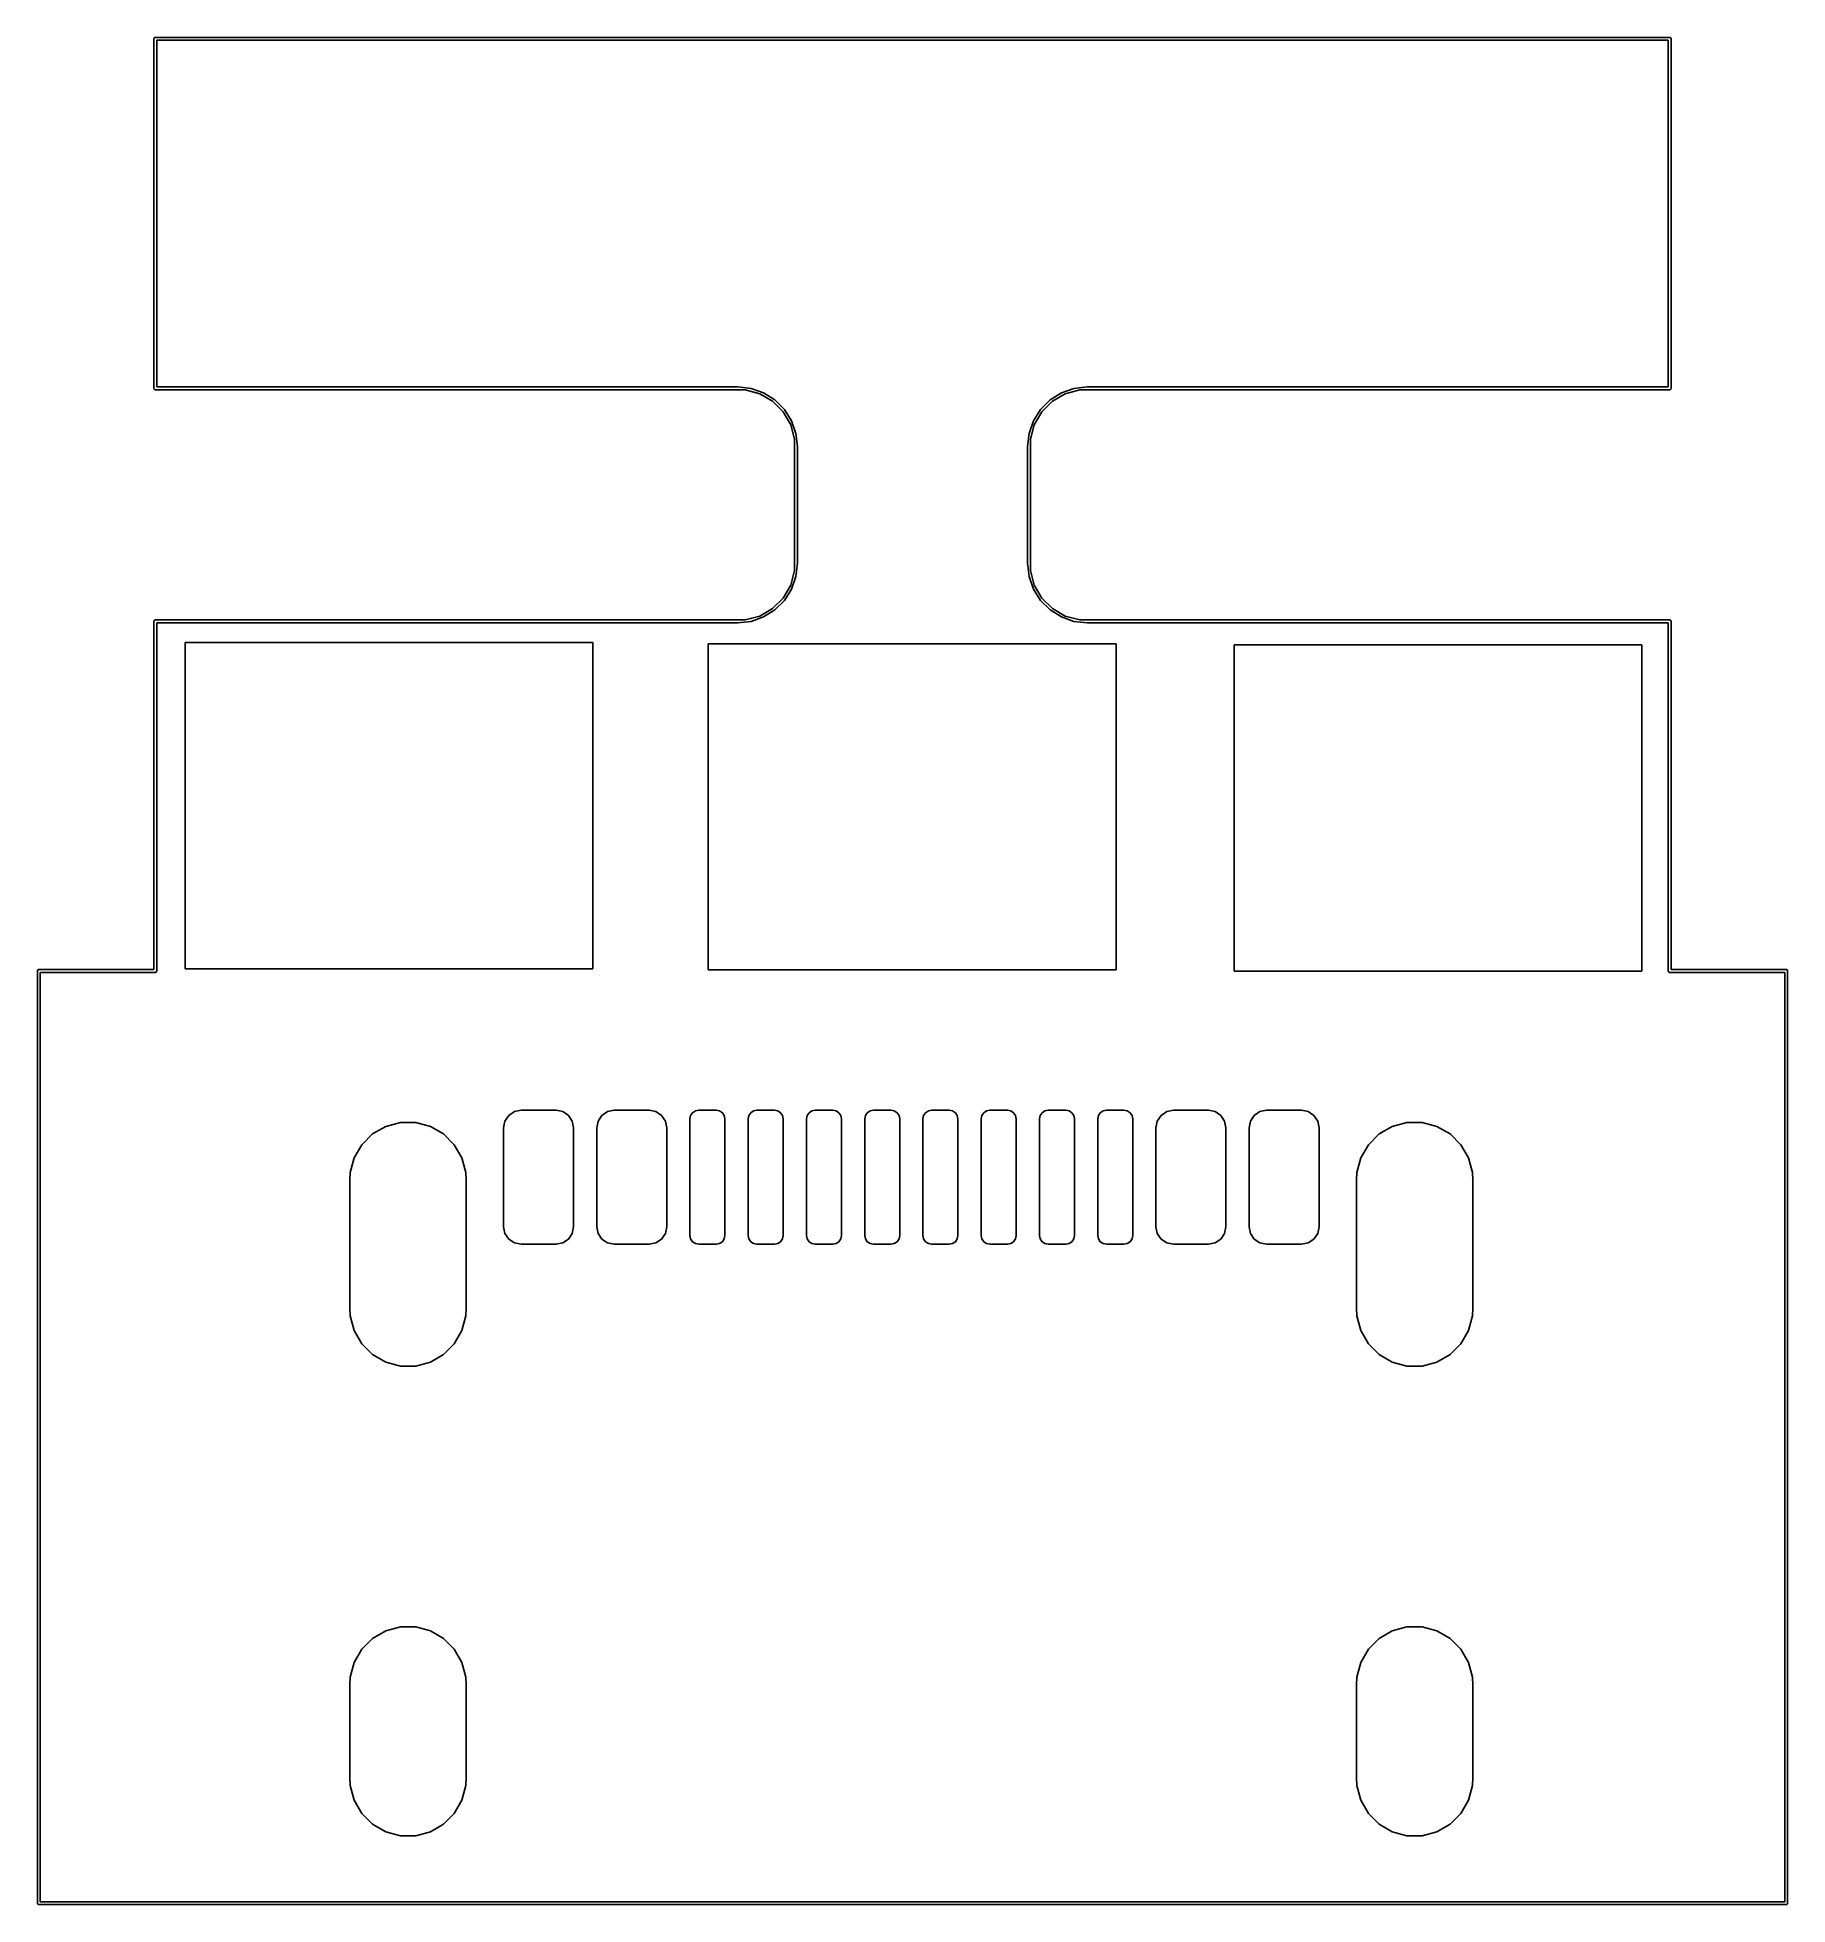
# Model space of a CAD drawing. Extents: x 133.2 to 148.2, y -114.2 to -98.2.
import ezdxf

# ---------------------------------------------------------------- set-up
doc = ezdxf.new("R2010")
doc.units = 0
doc.layers.add('BLACK', color=7, linetype='CONTINUOUS')

msp = doc.modelspace()

# ---------------------------------------------------------------- linework, layer by layer
at = {"layer": 'BLACK', "linetype": 'CONTINUOUS'}
for p, q in [((134.1665, -98.22), (134.167452, -98.215216)), ((134.1665, -101.22), (134.1665, -98.22)), ((134.167452, -98.215216), (134.174216, -98.208452)), ((134.174216, -98.208452), (134.179, -98.2075)), ((134.179, -98.2075), (147.179, -98.2075)), ((134.1915, -98.2325), (134.1915, -101.2075)), ((147.1665, -98.2325), (134.1915, -98.2325)), ((147.1665, -101.2075), (147.1665, -98.2325)), ((147.179, -98.2075), (147.183784, -98.208452)), ((147.183784, -98.208452), (147.190548, -98.215216)), ((147.190548, -98.215216), (147.1915, -98.22)), ((147.1915, -98.22), (147.1915, -101.22)), ((134.167452, -101.224784), (134.1665, -101.22)), ((134.174216, -101.231548), (134.167452, -101.224784)), ((134.179, -101.2325), (134.174216, -101.231548)), ((139.179, -101.2325), (134.179, -101.2325)), ((134.1915, -101.2075), (139.179, -101.2075)), ((139.179, -101.2075), (139.293042, -101.220349)), ((139.243181, -101.2325), (139.179, -101.2325)), ((139.367168, -101.265722), (139.243181, -101.2325)), ((139.293042, -101.220349), (139.401365, -101.258253)), ((139.478332, -101.329903), (139.367168, -101.265722)), ((139.401365, -101.258253), (139.498539, -101.319311)), ((141.859461, -101.319311), (141.956635, -101.258253)), ((141.990832, -101.265722), (141.879668, -101.329903)), ((141.956635, -101.258253), (142.064958, -101.220349)), ((142.114819, -101.2325), (141.990832, -101.265722)), ((142.064958, -101.220349), (142.179, -101.2075)), ((142.179, -101.2325), (142.114819, -101.2325)), ((142.179, -101.2075), (147.1665, -101.2075)), ((147.179, -101.2325), (142.179, -101.2325)), ((147.183784, -101.231548), (147.179, -101.2325)), ((147.190548, -101.224784), (147.183784, -101.231548)), ((147.1915, -101.22), (147.190548, -101.224784)), ((139.569097, -101.420668), (139.478332, -101.329903)), ((139.498539, -101.319311), (139.579689, -101.400461)), ((139.633278, -101.531832), (139.569097, -101.420668)), ((139.579689, -101.400461), (139.640747, -101.497635)), ((141.717253, -101.497635), (141.778311, -101.400461)), ((141.788903, -101.420668), (141.724722, -101.531832)), ((141.778311, -101.400461), (141.859461, -101.319311)), ((141.879668, -101.329903), (141.788903, -101.420668)), ((139.6665, -101.655819), (139.633278, -101.531832)), ((139.640747, -101.497635), (139.678651, -101.605958)), ((141.679349, -101.605958), (141.717253, -101.497635)), ((141.724722, -101.531832), (141.6915, -101.655819)), ((139.6665, -101.72), (139.6665, -101.655819)), ((139.6665, -102.72), (139.6665, -101.72)), ((139.678651, -101.605958), (139.6915, -101.72)), ((139.6915, -101.72), (139.6915, -102.72)), ((141.6665, -101.72), (141.679349, -101.605958)), ((141.6665, -102.72), (141.6665, -101.72)), ((141.6915, -101.655819), (141.6915, -101.72)), ((141.6915, -101.72), (141.6915, -102.72)), ((139.6665, -102.784181), (139.6665, -102.72)), ((139.6915, -102.72), (139.678651, -102.834042)), ((141.679349, -102.834042), (141.6665, -102.72)), ((141.6915, -102.72), (141.6915, -102.784181)), ((139.633278, -102.908168), (139.6665, -102.784181)), ((139.678651, -102.834042), (139.640747, -102.942365)), ((141.717253, -102.942365), (141.679349, -102.834042)), ((141.6915, -102.784181), (141.724722, -102.908168)), ((139.478332, -103.110097), (139.569097, -103.019332)), ((139.579689, -103.039539), (139.498539, -103.120689)), ((139.569097, -103.019332), (139.633278, -102.908168)), ((139.640747, -102.942365), (139.579689, -103.039539)), ((141.778311, -103.039539), (141.717253, -102.942365)), ((141.724722, -102.908168), (141.788903, -103.019332)), ((141.859461, -103.120689), (141.778311, -103.039539)), ((141.788903, -103.019332), (141.879668, -103.110097)), ((139.243181, -103.2075), (139.367168, -103.174278)), ((139.401365, -103.181747), (139.293042, -103.219651)), ((139.367168, -103.174278), (139.478332, -103.110097)), ((139.498539, -103.120689), (139.401365, -103.181747)), ((141.956635, -103.181747), (141.859461, -103.120689)), ((141.879668, -103.110097), (141.990832, -103.174278)), ((142.064958, -103.219651), (141.956635, -103.181747)), ((141.990832, -103.174278), (142.114819, -103.2075)), ((134.1665, -103.22), (134.167452, -103.215216)), ((134.1665, -106.2075), (134.1665, -103.22)), ((134.167452, -103.215216), (134.174216, -103.208452)), ((134.174216, -103.208452), (134.179, -103.2075)), ((134.179, -103.2075), (139.179, -103.2075)), ((139.179, -103.2325), (134.1915, -103.2325)), ((134.1915, -103.2325), (134.1915, -106.22)), ((139.179, -103.2075), (139.243181, -103.2075)), ((139.293042, -103.219651), (139.179, -103.2325)), ((142.179, -103.2325), (142.064958, -103.219651)), ((142.114819, -103.2075), (142.179, -103.2075)), ((142.179, -103.2075), (147.179, -103.2075)), ((147.1665, -103.2325), (142.179, -103.2325)), ((147.1665, -106.22), (147.1665, -103.2325)), ((147.179, -103.2075), (147.183784, -103.208452)), ((147.183784, -103.208452), (147.190548, -103.215216)), ((147.190548, -103.215216), (147.1915, -103.22)), ((147.1915, -103.22), (147.1915, -106.2075)), ((134.436, -106.2), (134.436, -103.4)), ((134.436, -103.4), (137.936, -103.4)), ((137.936, -103.4), (137.936, -106.2)), ((138.926, -106.211), (138.926, -103.411)), ((138.926, -103.411), (142.426, -103.411)), ((142.426, -103.411), (142.426, -106.211)), ((143.441, -106.222), (143.441, -103.422)), ((143.441, -103.422), (146.941, -103.422)), ((146.941, -103.422), (146.941, -106.222)), ((133.1665, -106.22), (133.167452, -106.215216)), ((133.1665, -114.22), (133.1665, -106.22)), ((133.167452, -106.215216), (133.174216, -106.208452)), ((133.174216, -106.208452), (133.179, -106.2075)), ((133.179, -106.2075), (134.1665, -106.2075)), ((134.179, -106.2325), (133.1915, -106.2325)), ((133.1915, -106.2325), (133.1915, -114.2075)), ((134.183784, -106.231548), (134.179, -106.2325)), ((134.190548, -106.224784), (134.183784, -106.231548)), ((134.1915, -106.22), (134.190548, -106.224784)), ((137.936, -106.2), (134.436, -106.2)), ((142.426, -106.211), (138.926, -106.211)), ((146.941, -106.222), (143.441, -106.222)), ((147.167452, -106.224784), (147.1665, -106.22)), ((147.174216, -106.231548), (147.167452, -106.224784)), ((147.179, -106.2325), (147.174216, -106.231548)), ((148.1665, -106.2325), (147.179, -106.2325)), ((147.1915, -106.2075), (148.179, -106.2075)), ((148.1665, -114.2075), (148.1665, -106.2325)), ((148.179, -106.2075), (148.183784, -106.208452)), ((148.183784, -106.208452), (148.190548, -106.215216)), ((148.190548, -106.215216), (148.1915, -106.22)), ((148.1915, -106.22), (148.1915, -114.22)), ((136.157658, -107.55306), (136.283737, -107.519278)), ((136.283737, -107.519278), (136.414263, -107.519278)), ((136.414263, -107.519278), (136.540342, -107.55306)), ((137.169, -107.565), (137.180418, -107.507597)), ((137.180418, -107.507597), (137.212934, -107.458934)), ((137.212934, -107.458934), (137.261597, -107.426418)), ((137.261597, -107.426418), (137.319, -107.415)), ((137.319, -107.415), (137.619, -107.415)), ((137.619, -107.415), (137.676403, -107.426418)), ((137.676403, -107.426418), (137.725066, -107.458934)), ((137.725066, -107.458934), (137.757582, -107.507597)), ((137.757582, -107.507597), (137.769, -107.565)), ((137.969, -107.565), (137.980418, -107.507597)), ((137.980418, -107.507597), (138.012934, -107.458934)), ((138.012934, -107.458934), (138.061597, -107.426418)), ((138.061597, -107.426418), (138.119, -107.415)), ((138.119, -107.415), (138.419, -107.415)), ((138.419, -107.415), (138.476403, -107.426418)), ((138.476403, -107.426418), (138.525066, -107.458934)), ((138.525066, -107.458934), (138.557582, -107.507597)), ((138.557582, -107.507597), (138.569, -107.565)), ((138.769, -107.49), (138.774709, -107.461299)), ((138.769, -108.49), (138.769, -107.49)), ((138.774709, -107.461299), (138.790967, -107.436967)), ((138.790967, -107.436967), (138.815299, -107.420709)), ((138.815299, -107.420709), (138.844, -107.415)), ((138.844, -107.415), (138.994, -107.415)), ((138.994, -107.415), (139.022701, -107.420709)), ((139.022701, -107.420709), (139.047033, -107.436967)), ((139.047033, -107.436967), (139.063291, -107.461299)), ((139.063291, -107.461299), (139.069, -107.49)), ((139.069, -107.49), (139.069, -108.49)), ((139.269, -107.49), (139.274709, -107.461299)), ((139.269, -108.49), (139.269, -107.49)), ((139.274709, -107.461299), (139.290967, -107.436967)), ((139.290967, -107.436967), (139.315299, -107.420709)), ((139.315299, -107.420709), (139.344, -107.415)), ((139.344, -107.415), (139.494, -107.415)), ((139.494, -107.415), (139.522701, -107.420709)), ((139.522701, -107.420709), (139.547033, -107.436967)), ((139.547033, -107.436967), (139.563291, -107.461299)), ((139.563291, -107.461299), (139.569, -107.49)), ((139.569, -107.49), (139.569, -108.49)), ((139.769, -107.49), (139.774709, -107.461299)), ((139.769, -108.49), (139.769, -107.49)), ((139.774709, -107.461299), (139.790967, -107.436967)), ((139.790967, -107.436967), (139.815299, -107.420709)), ((139.815299, -107.420709), (139.844, -107.415)), ((139.844, -107.415), (139.994, -107.415)), ((139.994, -107.415), (140.022701, -107.420709)), ((140.022701, -107.420709), (140.047033, -107.436967)), ((140.047033, -107.436967), (140.063291, -107.461299)), ((140.063291, -107.461299), (140.069, -107.49)), ((140.069, -107.49), (140.069, -108.49)), ((140.269, -107.49), (140.274709, -107.461299)), ((140.269, -108.49), (140.269, -107.49)), ((140.274709, -107.461299), (140.290967, -107.436967)), ((140.290967, -107.436967), (140.315299, -107.420709)), ((140.315299, -107.420709), (140.344, -107.415)), ((140.344, -107.415), (140.494, -107.415)), ((140.494, -107.415), (140.522701, -107.420709)), ((140.522701, -107.420709), (140.547033, -107.436967)), ((140.547033, -107.436967), (140.563291, -107.461299)), ((140.563291, -107.461299), (140.569, -107.49)), ((140.569, -107.49), (140.569, -108.49)), ((140.769, -107.49), (140.774709, -107.461299)), ((140.769, -108.49), (140.769, -107.49)), ((140.774709, -107.461299), (140.790967, -107.436967)), ((140.790967, -107.436967), (140.815299, -107.420709)), ((140.815299, -107.420709), (140.844, -107.415)), ((140.844, -107.415), (140.994, -107.415)), ((140.994, -107.415), (141.022701, -107.420709)), ((141.022701, -107.420709), (141.047033, -107.436967)), ((141.047033, -107.436967), (141.063291, -107.461299)), ((141.063291, -107.461299), (141.069, -107.49)), ((141.069, -107.49), (141.069, -108.49)), ((141.269, -107.49), (141.274709, -107.461299)), ((141.269, -108.49), (141.269, -107.49)), ((141.274709, -107.461299), (141.290967, -107.436967)), ((141.290967, -107.436967), (141.315299, -107.420709)), ((141.315299, -107.420709), (141.344, -107.415)), ((141.344, -107.415), (141.494, -107.415)), ((141.494, -107.415), (141.522701, -107.420709)), ((141.522701, -107.420709), (141.547033, -107.436967)), ((141.547033, -107.436967), (141.563291, -107.461299)), ((141.563291, -107.461299), (141.569, -107.49)), ((141.569, -107.49), (141.569, -108.49)), ((141.769, -107.49), (141.774709, -107.461299)), ((141.769, -108.49), (141.769, -107.49)), ((141.774709, -107.461299), (141.790967, -107.436967)), ((141.790967, -107.436967), (141.815299, -107.420709)), ((141.815299, -107.420709), (141.844, -107.415)), ((141.844, -107.415), (141.994, -107.415)), ((141.994, -107.415), (142.022701, -107.420709)), ((142.022701, -107.420709), (142.047033, -107.436967)), ((142.047033, -107.436967), (142.063291, -107.461299)), ((142.063291, -107.461299), (142.069, -107.49)), ((142.069, -107.49), (142.069, -108.49)), ((142.269, -107.49), (142.274709, -107.461299)), ((142.269, -108.49), (142.269, -107.49)), ((142.274709, -107.461299), (142.290967, -107.436967)), ((142.290967, -107.436967), (142.315299, -107.420709)), ((142.315299, -107.420709), (142.344, -107.415)), ((142.344, -107.415), (142.494, -107.415)), ((142.494, -107.415), (142.522701, -107.420709)), ((142.522701, -107.420709), (142.547033, -107.436967)), ((142.547033, -107.436967), (142.563291, -107.461299)), ((142.563291, -107.461299), (142.569, -107.49)), ((142.569, -107.49), (142.569, -108.49)), ((142.769, -107.565), (142.780418, -107.507597)), ((142.780418, -107.507597), (142.812934, -107.458934)), ((142.812934, -107.458934), (142.861597, -107.426418)), ((142.861597, -107.426418), (142.919, -107.415)), ((142.919, -107.415), (143.219, -107.415)), ((143.219, -107.415), (143.276403, -107.426418)), ((143.276403, -107.426418), (143.325066, -107.458934)), ((143.325066, -107.458934), (143.357582, -107.507597)), ((143.357582, -107.507597), (143.369, -107.565)), ((143.569, -107.565), (143.580418, -107.507597)), ((143.580418, -107.507597), (143.612934, -107.458934)), ((143.612934, -107.458934), (143.661597, -107.426418)), ((143.661597, -107.426418), (143.719, -107.415)), ((143.719, -107.415), (144.019, -107.415)), ((144.019, -107.415), (144.076403, -107.426418)), ((144.076403, -107.426418), (144.125066, -107.458934)), ((144.125066, -107.458934), (144.157582, -107.507597)), ((144.157582, -107.507597), (144.169, -107.565)), ((144.797658, -107.55306), (144.923737, -107.519278)), ((144.923737, -107.519278), (145.054263, -107.519278)), ((145.054263, -107.519278), (145.180342, -107.55306)), ((135.952323, -107.710619), (136.044619, -107.618323)), ((136.044619, -107.618323), (136.157658, -107.55306)), ((136.540342, -107.55306), (136.653381, -107.618323)), ((136.653381, -107.618323), (136.745677, -107.710619)), ((137.169, -108.415), (137.169, -107.565)), ((137.769, -107.565), (137.769, -108.415)), ((137.969, -108.415), (137.969, -107.565)), ((138.569, -107.565), (138.569, -108.415)), ((142.769, -108.415), (142.769, -107.565)), ((143.369, -107.565), (143.369, -108.415)), ((143.569, -108.415), (143.569, -107.565)), ((144.169, -107.565), (144.169, -108.415)), ((144.592323, -107.710619), (144.684619, -107.618323)), ((144.684619, -107.618323), (144.797658, -107.55306)), ((145.180342, -107.55306), (145.293381, -107.618323)), ((145.293381, -107.618323), (145.385677, -107.710619)), ((135.853278, -107.949737), (135.88706, -107.823658)), ((135.88706, -107.823658), (135.952323, -107.710619)), ((136.745677, -107.710619), (136.81094, -107.823658)), ((136.81094, -107.823658), (136.844722, -107.949737)), ((144.493278, -107.949737), (144.52706, -107.823658)), ((144.52706, -107.823658), (144.592323, -107.710619)), ((145.385677, -107.710619), (145.45094, -107.823658)), ((145.45094, -107.823658), (145.484722, -107.949737)), ((135.849, -108.015), (135.853278, -107.949737)), ((136.844722, -107.949737), (136.849, -108.015)), ((144.489, -108.015), (144.493278, -107.949737)), ((145.484722, -107.949737), (145.489, -108.015)), ((135.849, -109.115), (135.849, -108.015)), ((136.849, -108.015), (136.849, -109.115)), ((144.489, -109.115), (144.489, -108.015)), ((145.489, -108.015), (145.489, -109.115)), ((137.180418, -108.472403), (137.169, -108.415)), ((137.212934, -108.521066), (137.180418, -108.472403)), ((137.757582, -108.472403), (137.725066, -108.521066)), ((137.769, -108.415), (137.757582, -108.472403)), ((137.980418, -108.472403), (137.969, -108.415)), ((138.012934, -108.521066), (137.980418, -108.472403)), ((138.557582, -108.472403), (138.525066, -108.521066)), ((138.569, -108.415), (138.557582, -108.472403)), ((142.780418, -108.472403), (142.769, -108.415)), ((142.812934, -108.521066), (142.780418, -108.472403)), ((143.357582, -108.472403), (143.325066, -108.521066)), ((143.369, -108.415), (143.357582, -108.472403)), ((143.580418, -108.472403), (143.569, -108.415)), ((143.612934, -108.521066), (143.580418, -108.472403)), ((144.157582, -108.472403), (144.125066, -108.521066)), ((144.169, -108.415), (144.157582, -108.472403)), ((137.261597, -108.553582), (137.212934, -108.521066)), ((137.319, -108.565), (137.261597, -108.553582)), ((137.619, -108.565), (137.319, -108.565)), ((137.676403, -108.553582), (137.619, -108.565)), ((137.725066, -108.521066), (137.676403, -108.553582)), ((138.061597, -108.553582), (138.012934, -108.521066)), ((138.119, -108.565), (138.061597, -108.553582)), ((138.419, -108.565), (138.119, -108.565)), ((138.476403, -108.553582), (138.419, -108.565)), ((138.525066, -108.521066), (138.476403, -108.553582)), ((138.774709, -108.518701), (138.769, -108.49)), ((138.790967, -108.543033), (138.774709, -108.518701)), ((138.815299, -108.559291), (138.790967, -108.543033)), ((138.844, -108.565), (138.815299, -108.559291)), ((138.994, -108.565), (138.844, -108.565)), ((139.022701, -108.559291), (138.994, -108.565)), ((139.047033, -108.543033), (139.022701, -108.559291)), ((139.063291, -108.518701), (139.047033, -108.543033)), ((139.069, -108.49), (139.063291, -108.518701)), ((139.274709, -108.518701), (139.269, -108.49)), ((139.290967, -108.543033), (139.274709, -108.518701)), ((139.315299, -108.559291), (139.290967, -108.543033)), ((139.344, -108.565), (139.315299, -108.559291)), ((139.494, -108.565), (139.344, -108.565)), ((139.522701, -108.559291), (139.494, -108.565)), ((139.547033, -108.543033), (139.522701, -108.559291)), ((139.563291, -108.518701), (139.547033, -108.543033)), ((139.569, -108.49), (139.563291, -108.518701)), ((139.774709, -108.518701), (139.769, -108.49)), ((139.790967, -108.543033), (139.774709, -108.518701)), ((139.815299, -108.559291), (139.790967, -108.543033)), ((139.844, -108.565), (139.815299, -108.559291)), ((139.994, -108.565), (139.844, -108.565)), ((140.022701, -108.559291), (139.994, -108.565)), ((140.047033, -108.543033), (140.022701, -108.559291)), ((140.063291, -108.518701), (140.047033, -108.543033)), ((140.069, -108.49), (140.063291, -108.518701)), ((140.274709, -108.518701), (140.269, -108.49)), ((140.290967, -108.543033), (140.274709, -108.518701)), ((140.315299, -108.559291), (140.290967, -108.543033)), ((140.344, -108.565), (140.315299, -108.559291)), ((140.494, -108.565), (140.344, -108.565)), ((140.522701, -108.559291), (140.494, -108.565)), ((140.547033, -108.543033), (140.522701, -108.559291)), ((140.563291, -108.518701), (140.547033, -108.543033)), ((140.569, -108.49), (140.563291, -108.518701)), ((140.774709, -108.518701), (140.769, -108.49)), ((140.790967, -108.543033), (140.774709, -108.518701)), ((140.815299, -108.559291), (140.790967, -108.543033)), ((140.844, -108.565), (140.815299, -108.559291)), ((140.994, -108.565), (140.844, -108.565)), ((141.022701, -108.559291), (140.994, -108.565)), ((141.047033, -108.543033), (141.022701, -108.559291)), ((141.063291, -108.518701), (141.047033, -108.543033)), ((141.069, -108.49), (141.063291, -108.518701)), ((141.274709, -108.518701), (141.269, -108.49)), ((141.290967, -108.543033), (141.274709, -108.518701)), ((141.315299, -108.559291), (141.290967, -108.543033)), ((141.344, -108.565), (141.315299, -108.559291)), ((141.494, -108.565), (141.344, -108.565)), ((141.522701, -108.559291), (141.494, -108.565)), ((141.547033, -108.543033), (141.522701, -108.559291)), ((141.563291, -108.518701), (141.547033, -108.543033)), ((141.569, -108.49), (141.563291, -108.518701)), ((141.774709, -108.518701), (141.769, -108.49)), ((141.790967, -108.543033), (141.774709, -108.518701)), ((141.815299, -108.559291), (141.790967, -108.543033)), ((141.844, -108.565), (141.815299, -108.559291)), ((141.994, -108.565), (141.844, -108.565)), ((142.022701, -108.559291), (141.994, -108.565)), ((142.047033, -108.543033), (142.022701, -108.559291)), ((142.063291, -108.518701), (142.047033, -108.543033)), ((142.069, -108.49), (142.063291, -108.518701)), ((142.274709, -108.518701), (142.269, -108.49)), ((142.290967, -108.543033), (142.274709, -108.518701)), ((142.315299, -108.559291), (142.290967, -108.543033)), ((142.344, -108.565), (142.315299, -108.559291)), ((142.494, -108.565), (142.344, -108.565)), ((142.522701, -108.559291), (142.494, -108.565)), ((142.547033, -108.543033), (142.522701, -108.559291)), ((142.563291, -108.518701), (142.547033, -108.543033)), ((142.569, -108.49), (142.563291, -108.518701)), ((142.861597, -108.553582), (142.812934, -108.521066)), ((142.919, -108.565), (142.861597, -108.553582)), ((143.219, -108.565), (142.919, -108.565)), ((143.276403, -108.553582), (143.219, -108.565)), ((143.325066, -108.521066), (143.276403, -108.553582)), ((143.661597, -108.553582), (143.612934, -108.521066)), ((143.719, -108.565), (143.661597, -108.553582)), ((144.019, -108.565), (143.719, -108.565)), ((144.076403, -108.553582), (144.019, -108.565)), ((144.125066, -108.521066), (144.076403, -108.553582)), ((135.853278, -109.180263), (135.849, -109.115)), ((136.849, -109.115), (136.844722, -109.180263)), ((144.493278, -109.180263), (144.489, -109.115)), ((145.489, -109.115), (145.484722, -109.180263)), ((135.88706, -109.306342), (135.853278, -109.180263)), ((136.844722, -109.180263), (136.81094, -109.306342)), ((144.52706, -109.306342), (144.493278, -109.180263)), ((145.484722, -109.180263), (145.45094, -109.306342)), ((135.952323, -109.419381), (135.88706, -109.306342)), ((136.044619, -109.511677), (135.952323, -109.419381)), ((136.745677, -109.419381), (136.653381, -109.511677)), ((136.81094, -109.306342), (136.745677, -109.419381)), ((144.592323, -109.419381), (144.52706, -109.306342)), ((144.684619, -109.511677), (144.592323, -109.419381)), ((145.385677, -109.419381), (145.293381, -109.511677)), ((145.45094, -109.306342), (145.385677, -109.419381)), ((136.157658, -109.57694), (136.044619, -109.511677)), ((136.283737, -109.610722), (136.157658, -109.57694)), ((136.414263, -109.610722), (136.283737, -109.610722)), ((136.540342, -109.57694), (136.414263, -109.610722)), ((136.653381, -109.511677), (136.540342, -109.57694)), ((144.797658, -109.57694), (144.684619, -109.511677)), ((144.923737, -109.610722), (144.797658, -109.57694)), ((145.054263, -109.610722), (144.923737, -109.610722)), ((145.180342, -109.57694), (145.054263, -109.610722)), ((145.293381, -109.511677), (145.180342, -109.57694)), ((136.157658, -111.88306), (136.283737, -111.849278)), ((136.283737, -111.849278), (136.414263, -111.849278)), ((136.414263, -111.849278), (136.540342, -111.88306)), ((144.797658, -111.88306), (144.923737, -111.849278)), ((144.923737, -111.849278), (145.054263, -111.849278)), ((145.054263, -111.849278), (145.180342, -111.88306)), ((135.952323, -112.040619), (136.044619, -111.948323)), ((136.044619, -111.948323), (136.157658, -111.88306)), ((136.540342, -111.88306), (136.653381, -111.948323)), ((136.653381, -111.948323), (136.745677, -112.040619)), ((144.592323, -112.040619), (144.684619, -111.948323)), ((144.684619, -111.948323), (144.797658, -111.88306)), ((145.180342, -111.88306), (145.293381, -111.948323)), ((145.293381, -111.948323), (145.385677, -112.040619)), ((135.853278, -112.279737), (135.88706, -112.153658)), ((135.88706, -112.153658), (135.952323, -112.040619)), ((136.745677, -112.040619), (136.81094, -112.153658)), ((136.81094, -112.153658), (136.844722, -112.279737)), ((144.493278, -112.279737), (144.52706, -112.153658)), ((144.52706, -112.153658), (144.592323, -112.040619)), ((145.385677, -112.040619), (145.45094, -112.153658)), ((145.45094, -112.153658), (145.484722, -112.279737)), ((135.849, -112.345), (135.853278, -112.279737)), ((136.844722, -112.279737), (136.849, -112.345)), ((144.489, -112.345), (144.493278, -112.279737)), ((145.484722, -112.279737), (145.489, -112.345)), ((135.849, -113.145), (135.849, -112.345)), ((136.849, -112.345), (136.849, -113.145)), ((144.489, -113.145), (144.489, -112.345)), ((145.489, -112.345), (145.489, -113.145)), ((135.853278, -113.210263), (135.849, -113.145)), ((135.88706, -113.336342), (135.853278, -113.210263)), ((136.844722, -113.210263), (136.81094, -113.336342)), ((136.849, -113.145), (136.844722, -113.210263)), ((144.493278, -113.210263), (144.489, -113.145)), ((144.52706, -113.336342), (144.493278, -113.210263)), ((145.484722, -113.210263), (145.45094, -113.336342)), ((145.489, -113.145), (145.484722, -113.210263)), ((135.952323, -113.449381), (135.88706, -113.336342)), ((136.044619, -113.541677), (135.952323, -113.449381)), ((136.745677, -113.449381), (136.653381, -113.541677)), ((136.81094, -113.336342), (136.745677, -113.449381)), ((144.592323, -113.449381), (144.52706, -113.336342)), ((144.684619, -113.541677), (144.592323, -113.449381)), ((145.385677, -113.449381), (145.293381, -113.541677)), ((145.45094, -113.336342), (145.385677, -113.449381)), ((136.157658, -113.60694), (136.044619, -113.541677)), ((136.283737, -113.640722), (136.157658, -113.60694)), ((136.540342, -113.60694), (136.414263, -113.640722)), ((136.653381, -113.541677), (136.540342, -113.60694)), ((144.797658, -113.60694), (144.684619, -113.541677)), ((144.923737, -113.640722), (144.797658, -113.60694)), ((145.180342, -113.60694), (145.054263, -113.640722)), ((145.293381, -113.541677), (145.180342, -113.60694)), ((136.414263, -113.640722), (136.283737, -113.640722)), ((145.054263, -113.640722), (144.923737, -113.640722)), ((133.167452, -114.224784), (133.1665, -114.22)), ((133.174216, -114.231548), (133.167452, -114.224784)), ((133.179, -114.2325), (133.174216, -114.231548)), ((148.179, -114.2325), (133.179, -114.2325)), ((133.1915, -114.2075), (148.1665, -114.2075)), ((148.183784, -114.231548), (148.179, -114.2325)), ((148.190548, -114.224784), (148.183784, -114.231548)), ((148.1915, -114.22), (148.190548, -114.224784))]:
    msp.add_line(p, q, dxfattribs=at)

doc.saveas('drawing.dxf')
